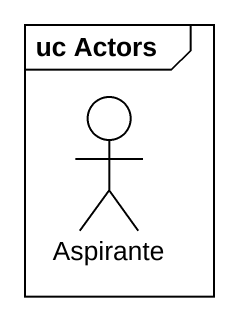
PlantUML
@startuml
mainframe uc Actors
actor Aspirante
@enduml
